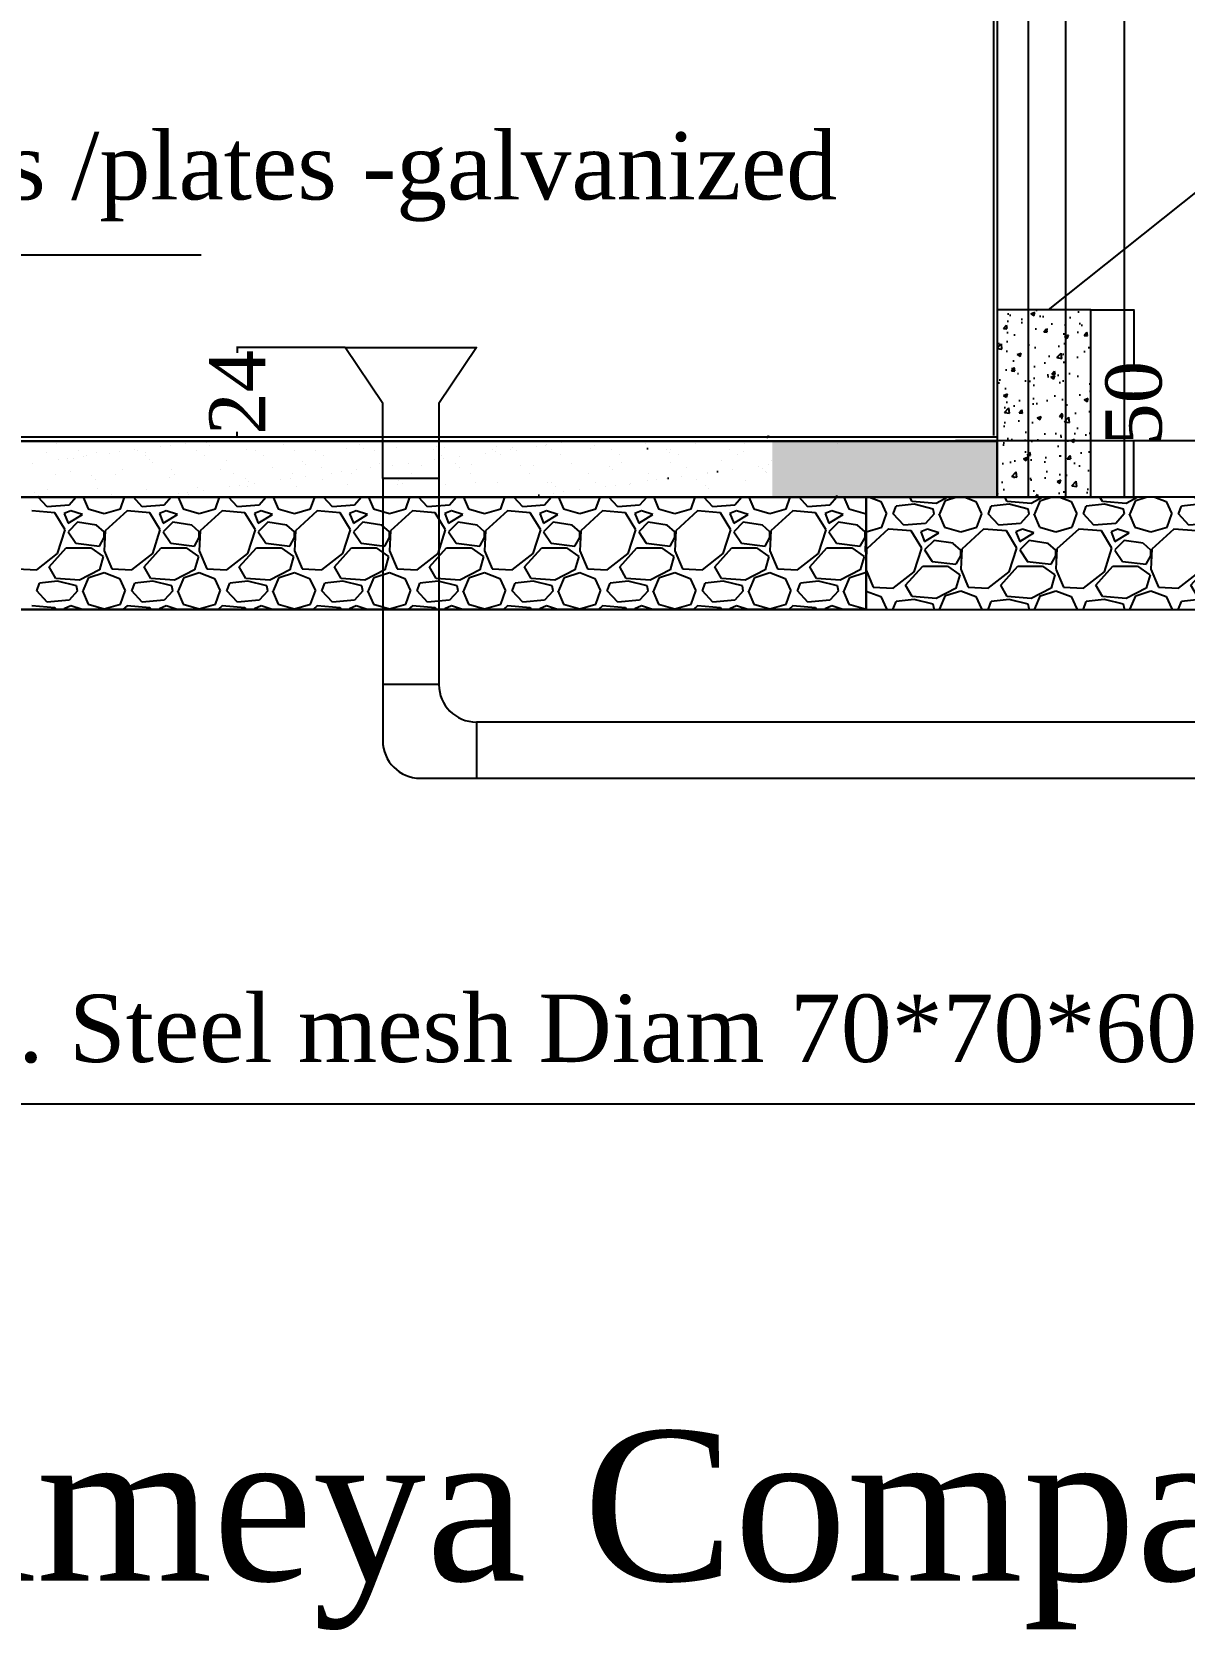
# Model space of a CAD drawing. Header units: centimetres. Extents: x 19229 to 51025, y 9487 to 24710.
# Drawn here: x 26411.1 to 26718.8, y 10526.5 to 10953.1 of the extents above; entities that cross this region are included whole.
import ezdxf

# ---------------------------------------------------------------- set-up
doc = ezdxf.new("R2010")
doc.units = ezdxf.units.CM
doc.layers.get('0').update_dxf_attribs({"linetype": 'CONTINUOUS'})
doc.layers.get('DEFPOINTS').update_dxf_attribs({"linetype": 'CONTINUOUS'})
doc.styles.add('style2', font='times.ttf', dxfattribs={"height": 15})
doc.styles.add('style3', font='times.ttf', dxfattribs={"height": 25})
doc.dimstyles.get("Standard").update_dxf_attribs({"dimtxt": 15, "dimasz": 0.18, "dimexe": 0.18, "dimexo": 0.0625, "dimgap": 0.09, "dimtad": 0, "dimdec": 0, "dimzin": 0, "dimdsep": 46, "dimtxsty": 'style2', "dimcen": 0.09, "dimadec": 0, "dimazin": 0, "dimtfac": 1, "dimtdec": 0, "dimtofl": 0, "dimtmove": 0, "dimatfit": 3, "dimfxl": 1, "dimtolj": 1, "dimtzin": 0, "dimarcsym": 0})
pattern_1 = [(37.5, (3570.38, 1228.156), (-1.60003, 48.941324), [0, -38.608, 0, -43.18, 0, -41.275]), (7.5, (3570.38, 1228.156), (44.95233, 71.68251), [0, -20.828, 0, -34.798, 0, -13.335]), (327.5, (3539.136, 1228.156), (79.09924, 0.14372), [0, -12.7, 0, -45.72, 0, -59.69]), (317.5, (3539.136, 1228.156), (76.35565, 22.29293), [0, -6.35, 0, -29.972, 0, -34.29])]

# ---------------------------------------------------------------- blocks, each defined once
blk = doc.blocks.new('*D44')
at = {"color": 0, "lineweight": -2, "transparency": 16777216}
for p, q in [((26657.77, 10844.09), (26767.18, 10844.09)), ((26767, 10829.09), (26767, 10843.91)), ((26767, 10836.5), (26790.21, 10843.46)), ((26790.21, 10843.46), (26790.21, 10843.64)), ((26733.92, 10828.91), (26767.18, 10828.91))]:
    blk.add_line(p, q, dxfattribs=at)
at = {"color": 0, "transparency": 16777216}
for points in [[(26766.97, 10843.91), (26767.03, 10843.91), (26767, 10844.09)], [(26766.97, 10829.09), (26767.03, 10829.09), (26767, 10828.91)]]:
    blk.add_solid(points, dxfattribs=at)
at = {"layer": 'DEFPOINTS', "color": 0, "transparency": 16777216}
for p in [(26657.71, 10844.09), (26767, 10844.09), (26733.86, 10828.91)]:
    blk.add_point(p, dxfattribs=at)
at = {"color": 0, "transparency": 16777216, "insert": (26790.21, 10852.77), "char_height": 15, "attachment_point": 5, "rotation": 90, "style": 'style2'}
blk.add_mtext('\\A1;15', dxfattribs=at)
blk = doc.blocks.new('*D45')
at = {"color": 0, "lineweight": -2, "transparency": 16777216}
for p, q in [((26494.71, 10868.91), (26465.74, 10868.91)), ((26465.92, 10868.73), (26465.92, 10867.45)), ((26494.71, 10844.91), (26465.74, 10844.91)), ((26465.92, 10845.09), (26465.92, 10846.36))]:
    blk.add_line(p, q, dxfattribs=at)
at = {"color": 0, "transparency": 16777216}
for points in [[(26465.89, 10868.73), (26465.95, 10868.73), (26465.92, 10868.91)], [(26465.89, 10845.09), (26465.95, 10845.09), (26465.92, 10844.91)]]:
    blk.add_solid(points, dxfattribs=at)
at = {"layer": 'DEFPOINTS', "color": 0, "transparency": 16777216}
for p in [(26494.77, 10868.91), (26465.92, 10844.91), (26494.77, 10844.91)]:
    blk.add_point(p, dxfattribs=at)
at = {"color": 0, "transparency": 16777216, "insert": (26465.92, 10856.91), "char_height": 15, "attachment_point": 5, "rotation": 90, "style": 'style2'}
blk.add_mtext('\\A1;24', dxfattribs=at)
blk = doc.blocks.new('*D46')
at = {"color": 0, "lineweight": -2, "ltscale": 20}
for p, q in [((26693.91, 10878.97), (26705.59, 10878.97)), ((26705.41, 10878.79), (26705.41, 10864.21)), ((26705.41, 10829.15), (26705.41, 10843.73)), ((26693.91, 10828.97), (26705.59, 10828.97))]:
    blk.add_line(p, q, dxfattribs=at)
at = {"color": 0, "ltscale": 20}
for points in [[(26705.38, 10878.79), (26705.44, 10878.79), (26705.41, 10878.97)], [(26705.38, 10829.15), (26705.44, 10829.15), (26705.41, 10828.97)]]:
    blk.add_solid(points, dxfattribs=at)
at = {"layer": 'DEFPOINTS', "color": 0, "ltscale": 20}
for p in [(26693.85, 10878.97), (26693.85, 10828.97), (26705.41, 10828.97)]:
    blk.add_point(p, dxfattribs=at)
at = {"color": 0, "ltscale": 20, "insert": (26705.41, 10853.97), "char_height": 15, "attachment_point": 5, "rotation": 90, "style": 'style2'}
blk.add_mtext('\\A1;50', dxfattribs=at)
blk = doc.blocks.new('*D55')
at = {"color": 0, "lineweight": -2, "ltscale": 20}
for p, q in [((26687.18, 11158.91), (26703.1, 11158.91)), ((26702.92, 11158.73), (26702.92, 11009.8)), ((26702.92, 10829.15), (26702.92, 10978.08)), ((26693.91, 10828.97), (26703.1, 10828.97))]:
    blk.add_line(p, q, dxfattribs=at)
at = {"color": 0, "ltscale": 20}
for points in [[(26702.89, 11158.73), (26702.95, 11158.73), (26702.92, 11158.91)], [(26702.89, 10829.15), (26702.95, 10829.15), (26702.92, 10828.97)]]:
    blk.add_solid(points, dxfattribs=at)
at = {"layer": 'DEFPOINTS', "color": 0, "ltscale": 20}
for p in [(26687.11, 11158.91), (26702.92, 11158.91), (26693.85, 10828.97)]:
    blk.add_point(p, dxfattribs=at)
at = {"color": 0, "ltscale": 20, "insert": (26702.92, 10993.94), "char_height": 15, "attachment_point": 5, "rotation": 90, "style": 'style2'}
blk.add_mtext('\\A1;330', dxfattribs=at)

msp = doc.modelspace()

# ---------------------------------------------------------------- hatches: boundary and pattern name
at = {"ltscale": 500}
h = msp.add_hatch(dxfattribs=at)
h.set_pattern_fill('CONCRETE_C', scale=1.5, pattern_type=2)
h.set_pattern_definition([(50, (5353.612, 994.315), (10.7589027, -0.941282), [1.125, -12.375]), (355, (5353.612, 994.315), (-2.08127, 11.282882), [0.9, -9.9]), (100.4514, (5354.509, 994.237), (8.6776407, 10.341593), [0.956103, -10.5171317]), (46.1842, (5353.612, 997.315), (16.008616, -2.482785), [1.6875, -18.5625]), (96.6356, (5354.946, 997.108), (14.019941, 14.611768), [1.434154, -15.775695]), (351.1842, (5353.612, 997.315), (14.019929, 14.611779), [1.35, -14.85]), (21, (5355.112, 996.565), (8.9536058, -6.0392834), [1.125, -12.375]), (326, (5355.112, 996.565), (3.64973, 10.8772507), [0.9, -9.9]), (71.4514, (5355.858, 996.062), (12.6033394, 4.8379575), [0.956103, -10.5171317]), (37.5, (5353.612, 994.3153), (0.1823978, 4.9934078), [0, -9.78, 0, -10.05, 0, -9.9375]), (7.5, (5353.612, 994.315), (3.9460431, 5.9161757), [0, -5.73, 0, -9.555, 0, -3.7875]), (327.5, (5350.267, 994.3153), (8.00733654, -0.3383231), [0, -3.75, 0, -11.7, 0, -15.525]), (317.5, (5348.767, 994.315), (8.7477925, 1.5015747), [0, -4.875, 0, -7.77, 0, -11.025])])
h.paths.add_polyline_path([(26693.85, 10878.97), (26668.85, 10878.97), (26668.85, 10828.97), (26693.85, 10828.97)])
at = {"ltscale": 20}
h = msp.add_hatch(dxfattribs=at)
h.set_pattern_fill('AR-SAND', scale=0.2, style=0)
h.paths.add_polyline_path([(25668.83, 10828.97), (25728.83, 10828.97), (25728.83, 10843.91), (25668.83, 10843.91)])
h.paths.add_polyline_path([(26608.86, 10828.91), (26668.86, 10828.91), (26668.86, 10843.91), (26608.86, 10843.91)])
h = msp.add_hatch()
h.set_pattern_fill('AR-SAND')
h.set_pattern_definition(pattern_1)
h.paths.add_polyline_path([(26608.86, 10843.91), (26209.96, 10843.91), (26209.96, 10833.91), (26209.96, 10828.91), (26608.86, 10828.91)])
h = msp.add_hatch()
h.set_pattern_fill('AR-SAND')
h.set_pattern_definition(pattern_1)
h.paths.add_polyline_path([(26608.86, 10843.91), (26209.96, 10843.91), (26209.96, 10833.91), (26209.96, 10828.91), (26608.86, 10828.91)])
h = msp.add_hatch()
h.set_pattern_fill('GRAVEL')
h.set_pattern_definition([(228.0127875, (3588.6661, 105.5172), (-203.20000002, -228.59999999), [3.417214, -338.304836]), (184.969741, (3586.3801, 102.9772), (304.79999988, 25.400001447), [5.864047, -580.54049]), (132.510447, (3580.5381, 102.4692), (254.00000011, -279.3999999), [4.134815, -409.347228]), (267.273689, (3570.6321, 96.1192), (25.400000053, 508), [5.340045, -528.664374]), (292.833654, (3570.3781, 90.7852), (-127.00000001, 304.799999996), [5.236337, -518.398077]), (357.273689, (3572.4101, 85.9592), (-508, 25.400000053), [5.340045, -528.664374]), (37.6942405, (3577.7441, 85.7052), (-330.199999985, -254.00000002), [7.061937, -699.131153]), (72.2553284, (3583.3321, 90.0232), (177.800000048, 558.799999985), [6.667195, -660.052566]), (121.4295656, (3585.3641, 96.3732), (-203.20000003, 330.19999998), [5.35813, -530.455457]), (175.236358, (3582.57, 100.9452), (279.4, -25.40000004), [6.117133, -299.73937]), (222.3974378, (3576.4741, 101.4532), (-304.79999999, -279.40000001), [7.91078, -783.167725]), (138.814075, (3595.778, 95.8652), (-177.8, 152.40000001), [2.700045, -267.305658]), (171.4692344, (3593.7461, 97.6432), (330.20000001, -50.79999994), [5.13682, -508.54639]), (225, (3588.666, 98.405), (-4e-15, -25.4), [3.592093, -32.32893]), (203.19859, (3586.888, 101.4532), (127, 50.8), [1.934413, -191.506224]), (291.80141, (3585.11, 100.691), (-25.4, 76.2), [2.735656, -134.04753]), (30.963757, (3586.126, 98.151), (76.2, 50.8), [4.443197, -143.662982]), (161.56505, (3589.936, 100.437), (50.8, -25.4), [3.212871, -77.10898]), (16.3895403, (3570.3781, 100.6912), (254, 76.2), [4.50088, -445.588267]), (70.346176, (3574.6961, 101.9612), (-101.60000001, -279.4), [3.77599, -373.822157]), (293.19859, (3589.936, 105.5172), (-50.8, 127), [3.8688, -189.571836]), (343.6104597, (3591.4601, 101.9612), (-254.000000005, 76.19999998), [4.50088, -445.588267]), (339.443955, (3570.378, 84.9432), (-127, 50.8), [4.340352, -212.677343]), (294.7751406, (3574.4421, 83.4192), (-127.00000015, 279.39999993), [3.63672, -360.035934]), (66.80141, (3590.19, 80.1172), (50.8, 127), [3.8688, -189.571836]), (17.3540246, (3591.7141, 83.6732), (-330.19999999, -101.60000002), [4.257827, -421.52376]), (69.443955, (3577.744, 80.1172), (-50.8, -127), [2.170176, -214.84752]), (101.309932, (3588.666, 80.117), (-25.4, 101.6), [1.295146, -128.21995]), (165.963757, (3588.412, 81.387), (76.2, -25.4), [5.236337, -99.490546]), (186.009006, (3583.3321, 82.6572), (254, 25.40000001), [4.85267, -480.413649]), (303.690068, (3586.126, 95.865), (-25.4, 50.8), [3.66324, -87.917764]), (353.1572266, (3588.1581, 92.8172), (431.800000003, -50.799999977), [6.395568, -633.16009]), (60.945396, (3594.508, 92.0552), (-101.6, -177.8), [2.615082, -258.893923]), (90, (3595.778, 94.34), (-25.4, 25.4), [1.524, -23.876]), (120.256437, (3582.8241, 83.4192), (101.59999999, -177.80000001), [3.52867, -349.339408]), (48.0127875, (3581.0461, 86.4672), (203.20000002, 228.59999999), [6.83443, -334.887622]), (0, (3585.618, 91.547), (25.4, 25.4), [6.604, -18.796]), (325.3048465, (3592.2221, 91.5472), (254.0000001, -177.79999986), [4.016096, -397.593167]), (254.054604, (3595.524, 89.2612), (-25.4, -101.6), [3.69829, -181.2165]), (207.6459754, (3594.5081, 85.7052), (-482.600000018, -253.999999966), [6.02145, -596.124644]), (175.4260787, (3589.1741, 82.9112), (-330.2, 25.4), [6.370295, -630.658465])])
h.paths.add_polyline_path([(26733.86, 10828.91), (26633.86, 10828.91), (26633.86, 10798.91), (26733.86, 10798.91)])

# ---------------------------------------------------------------- linework, layer by layer
at = {"color": 7}
for p, q in [((26667.86, 11163.13), (26667.86, 10845.41)), ((26668.86, 11163.11), (26668.86, 10828.91)), ((26677.11, 11158.91), (26677.11, 10828.91)), ((26687.11, 11158.91), (26687.11, 10828.91)), ((26774.57, 10952.35), (26682.48, 10878.95)), ((26682.48, 10878.95), (26682.48, 10878.95)), ((26668.86, 10844.91), (26168.85, 10844.91)), ((26608.86, 10843.91), (26168.85, 10843.91)), ((26608.86, 10843.91), (26168.85, 10843.91)), ((26168.85, 10843.91), (26668.86, 10843.91)), ((26626.38, 10844.76), (26626.38, 10844.76)), ((26415.01, 10840.78), (26415.01, 10840.78)), ((26417.62, 10843.3), (26417.62, 10843.3)), ((26423.41, 10841.36), (26423.41, 10841.36)), ((26424.83, 10839.75), (26424.83, 10839.75)), ((26425.56, 10840), (26425.56, 10840)), ((26428.31, 10840.95), (26428.31, 10840.95)), ((26431.73, 10840.66), (26431.73, 10840.66)), ((26434.38, 10841.01), (26434.38, 10841.01)), ((26437.31, 10843.71), (26437.31, 10843.71)), ((26438.51, 10841.55), (26438.51, 10841.55)), ((26439.23, 10841.39), (26439.23, 10841.39)), ((26441.3, 10840.89), (26441.3, 10840.89)), ((26441.38, 10840.03), (26441.38, 10840.03)), ((26445.41, 10842.46), (26445.41, 10842.46)), ((26448.05, 10842.81), (26448.05, 10842.81)), ((26452.18, 10843.35), (26452.18, 10843.35)), ((26455.02, 10841.38), (26455.02, 10841.38)), ((26455.05, 10841.42), (26455.05, 10841.42)), ((26457.2, 10840.06), (26457.2, 10840.06)), ((26457.64, 10843.53), (26457.64, 10843.53)), ((26458.57, 10842.68), (26458.57, 10842.68)), ((26468.32, 10841.55), (26468.32, 10841.55)), ((26470.87, 10841.45), (26470.87, 10841.45)), ((26473.02, 10840.08), (26473.02, 10840.08)), ((26478.26, 10843.09), (26478.26, 10843.09)), ((26481.32, 10841.49), (26481.32, 10841.49)), ((26486.69, 10841.48), (26486.69, 10841.48)), ((26488.84, 10840.11), (26488.84, 10840.11)), ((26495.04, 10841.98), (26495.04, 10841.98)), ((26498.59, 10842.91), (26498.59, 10842.91)), ((26499.53, 10842.05), (26499.53, 10842.05)), ((26502.51, 10841.51), (26502.51, 10841.51)), ((26504.66, 10840.14), (26504.66, 10840.14)), ((26508.33, 10842.15), (26508.33, 10842.15)), ((26518.33, 10841.54), (26518.33, 10841.54)), ((26519.22, 10842.46), (26519.22, 10842.46)), ((26520.48, 10840.17), (26520.48, 10840.17)), ((26521.33, 10842.09), (26521.33, 10842.09)), ((26525.24, 10839.82), (26525.24, 10839.82)), ((26532.14, 10840.72), (26532.14, 10840.72)), ((26534.15, 10841.56), (26534.15, 10841.56)), ((26534.78, 10841.07), (26534.78, 10841.07)), ((26535.05, 10842.58), (26535.05, 10842.58)), ((26536.3, 10840.2), (26536.3, 10840.2)), ((26538.91, 10841.62), (26538.91, 10841.62)), ((26539.55, 10842.29), (26539.55, 10842.29)), ((26540.48, 10841.43), (26540.48, 10841.43)), ((26545.81, 10842.52), (26545.81, 10842.52)), ((26548.35, 10842.75), (26548.35, 10842.75)), ((26548.45, 10842.87), (26548.45, 10842.87)), ((26549.97, 10841.59), (26549.97, 10841.59)), ((26552.12, 10840.23), (26552.12, 10840.23)), ((26552.58, 10843.42), (26552.58, 10843.42)), ((26560.17, 10841.84), (26560.17, 10841.84)), ((26561.34, 10842.69), (26561.34, 10842.69)), ((26565.79, 10841.62), (26565.79, 10841.62)), ((26567.94, 10840.26), (26567.94, 10840.26)), ((26575.06, 10843.19), (26575.06, 10843.19)), ((26580.5, 10841.66), (26580.5, 10841.66)), ((26581.44, 10840.81), (26581.44, 10840.81)), ((26581.61, 10841.65), (26581.61, 10841.65)), ((26583.76, 10840.29), (26583.76, 10840.29)), ((26588.36, 10843.35), (26588.36, 10843.35)), ((26597.43, 10841.68), (26597.43, 10841.68)), ((26599.58, 10840.31), (26599.58, 10840.31)), ((26601.13, 10841.21), (26601.13, 10841.21)), ((26601.35, 10843.29), (26601.35, 10843.29)), ((26626.32, 10843.15), (26626.32, 10843.15)), ((26411.16, 10837.95), (26411.16, 10837.95)), ((26418.06, 10838.86), (26418.06, 10838.86)), ((26420.7, 10839.21), (26420.7, 10839.21)), ((26421.46, 10835.69), (26421.46, 10835.69)), ((26422.04, 10839.25), (26422.04, 10839.25)), ((26435.18, 10836.19), (26435.18, 10836.19)), ((26442.37, 10839.08), (26442.37, 10839.08)), ((26443.3, 10838.22), (26443.3, 10838.22)), ((26448.47, 10836.36), (26448.47, 10836.36)), ((26461.47, 10836.29), (26461.47, 10836.29)), ((26462.99, 10838.63), (26462.99, 10838.63)), ((26475.19, 10836.79), (26475.19, 10836.79)), ((26483.32, 10838.45), (26483.32, 10838.45)), ((26484.26, 10837.59), (26484.26, 10837.59)), ((26488.49, 10836.96), (26488.49, 10836.96)), ((26491.11, 10835.32), (26491.11, 10835.32)), ((26493.76, 10835.67), (26493.76, 10835.67)), ((26497.89, 10836.21), (26497.89, 10836.21)), ((26501.48, 10836.89), (26501.48, 10836.89)), ((26503.95, 10838), (26503.95, 10838)), ((26504.79, 10837.12), (26504.79, 10837.12)), ((26507.43, 10837.47), (26507.43, 10837.47)), ((26511.56, 10838.01), (26511.56, 10838.01)), ((26515.2, 10837.39), (26515.2, 10837.39)), ((26518.46, 10838.92), (26518.46, 10838.92)), ((26521.11, 10839.27), (26521.11, 10839.27)), ((26524.27, 10837.83), (26524.27, 10837.83)), ((26525.21, 10836.97), (26525.21, 10836.97)), ((26528.5, 10837.56), (26528.5, 10837.56)), ((26541.5, 10837.5), (26541.5, 10837.5)), ((26544.9, 10837.38), (26544.9, 10837.38)), ((26555.22, 10837.99), (26555.22, 10837.99)), ((26565.23, 10837.2), (26565.23, 10837.2)), ((26566.16, 10836.35), (26566.16, 10836.35)), ((26568.51, 10838.16), (26568.51, 10838.16)), ((26575.65, 10835.34), (26575.65, 10835.34)), ((26581.51, 10838.1), (26581.51, 10838.1)), ((26585.86, 10836.76), (26585.86, 10836.76)), ((26591.47, 10835.37), (26591.47, 10835.37)), ((26591.52, 10835.39), (26591.52, 10835.39)), ((26594.16, 10835.74), (26594.16, 10835.74)), ((26595.23, 10838.59), (26595.23, 10838.59)), ((26598.29, 10836.28), (26598.29, 10836.28)), ((26605.19, 10837.19), (26605.19, 10837.19)), ((26606.18, 10836.58), (26606.18, 10836.58)), ((26607.12, 10835.72), (26607.12, 10835.72)), ((26607.29, 10835.4), (26607.29, 10835.4)), ((26607.83, 10837.54), (26607.83, 10837.54)), ((26608.53, 10838.76), (26608.53, 10838.76)), ((26417.45, 10835.06), (26417.45, 10835.06)), ((26427.09, 10834.62), (26427.09, 10834.62)), ((26428.03, 10833.76), (26428.03, 10833.76)), ((26428.63, 10831.16), (26428.63, 10831.16)), ((26433.27, 10835.09), (26433.27, 10835.09)), ((26441.62, 10831.1), (26441.62, 10831.1)), ((26447.72, 10834.17), (26447.72, 10834.17)), ((26449.09, 10835.11), (26449.09, 10835.11)), ((26455.34, 10831.59), (26455.34, 10831.59)), ((26463.76, 10831.72), (26463.76, 10831.72)), ((26464.91, 10835.14), (26464.91, 10835.14)), ((26466.41, 10832.07), (26466.41, 10832.07)), ((26468.05, 10833.99), (26468.05, 10833.99)), ((26468.64, 10831.76), (26468.64, 10831.76)), ((26468.98, 10833.14), (26468.98, 10833.14)), ((26470.54, 10832.61), (26470.54, 10832.61)), ((26477.44, 10833.52), (26477.44, 10833.52)), ((26480.08, 10833.87), (26480.08, 10833.87)), ((26480.73, 10835.17), (26480.73, 10835.17)), ((26481.64, 10831.7), (26481.64, 10831.7)), ((26484.21, 10834.41), (26484.21, 10834.41)), ((26488.68, 10833.54), (26488.68, 10833.54)), ((26495.36, 10832.19), (26495.36, 10832.19)), ((26496.55, 10835.2), (26496.55, 10835.2)), ((26504.77, 10833.91), (26504.77, 10763.91)), ((26508.65, 10832.36), (26508.65, 10832.36)), ((26509, 10833.37), (26509, 10833.37)), ((26509.94, 10832.51), (26509.94, 10832.51)), ((26512.37, 10835.23), (26512.37, 10835.23)), ((26519.77, 10833.91), (26519.77, 10778.91)), ((26521.65, 10832.3), (26521.65, 10832.3)), ((26528.19, 10835.26), (26528.19, 10835.26)), ((26529.63, 10832.92), (26529.63, 10832.92)), ((26535.37, 10832.8), (26535.37, 10832.8)), ((26544.01, 10835.29), (26544.01, 10835.29)), ((26548.67, 10832.97), (26548.67, 10832.97)), ((26549.96, 10832.75), (26549.96, 10832.75)), ((26550.89, 10831.89), (26550.89, 10831.89)), ((26559.83, 10835.32), (26559.83, 10835.32)), ((26561.66, 10832.9), (26561.66, 10832.9)), ((26564.17, 10831.79), (26564.17, 10831.79)), ((26566.81, 10832.14), (26566.81, 10832.14)), ((26570.58, 10832.3), (26570.58, 10832.3)), ((26570.94, 10832.68), (26570.94, 10832.68)), ((26575.38, 10833.4), (26575.38, 10833.4)), ((26577.84, 10833.59), (26577.84, 10833.59)), ((26580.49, 10833.94), (26580.49, 10833.94)), ((26584.62, 10834.48), (26584.62, 10834.48)), ((26588.68, 10833.57), (26588.68, 10833.57)), ((26590.91, 10832.12), (26590.91, 10832.12)), ((26591.85, 10831.26), (26591.85, 10831.26)), ((26601.67, 10833.5), (26601.67, 10833.5)), ((26633.86, 10828.91), (26168.85, 10828.91)), ((26608.86, 10828.91), (26168.85, 10828.91)), ((26168.85, 10828.91), (26608.86, 10828.91)), ((26411.82, 10830.16), (26411.82, 10830.16)), ((26412.76, 10829.3), (26412.76, 10829.3)), ((26415.14, 10826.31), (26412.76, 10828.91)), ((26420.98, 10826.82), (26415.14, 10826.31)), ((26415.33, 10830.99), (26415.33, 10830.99)), ((26422.86, 10828.91), (26420.98, 10826.82)), ((26424.73, 10828.91), (26426.06, 10825.8)), ((26432.45, 10829.71), (26432.45, 10829.71)), ((26434.7, 10825.8), (26435.81, 10828.91)), ((26440.54, 10826.31), (26438.16, 10828.91)), ((26446.38, 10826.82), (26440.54, 10826.31)), ((26443.19, 10829.01), (26443.19, 10829.01)), ((26448.26, 10828.91), (26446.38, 10826.82)), ((26450.09, 10829.92), (26450.09, 10829.92)), ((26450.13, 10828.91), (26451.46, 10825.8)), ((26452.73, 10830.27), (26452.73, 10830.27)), ((26452.78, 10829.53), (26452.78, 10829.53)), ((26456.86, 10830.81), (26456.86, 10830.81)), ((26460.1, 10825.8), (26461.21, 10828.91)), ((26465.94, 10826.31), (26463.56, 10828.91)), ((26471.78, 10826.82), (26465.94, 10826.31)), ((26473.66, 10828.91), (26471.78, 10826.82)), ((26473.4, 10829.09), (26473.4, 10829.09)), ((26475.53, 10828.91), (26476.86, 10825.8)), ((26485.5, 10825.8), (26486.61, 10828.91)), ((26491.34, 10826.31), (26488.96, 10828.91)), ((26497.18, 10826.82), (26491.34, 10826.31)), ((26493.73, 10828.91), (26493.73, 10828.91)), ((26499.06, 10828.91), (26497.18, 10826.82)), ((26500.93, 10828.91), (26502.26, 10825.8)), ((26510.9, 10825.8), (26512.01, 10828.91)), ((26516.74, 10826.31), (26514.36, 10828.91)), ((26522.58, 10826.82), (26516.74, 10826.31)), ((26524.46, 10828.91), (26522.58, 10826.82)), ((26526.33, 10828.91), (26527.66, 10825.8)), ((26536.3, 10825.8), (26537.41, 10828.91)), ((26542.14, 10826.31), (26539.76, 10828.91)), ((26547.98, 10826.82), (26542.14, 10826.31)), ((26543.59, 10829.08), (26543.59, 10829.08)), ((26549.86, 10828.91), (26547.98, 10826.82)), ((26550.49, 10829.99), (26550.49, 10829.99)), ((26551.73, 10828.91), (26553.06, 10825.8)), ((26553.14, 10830.34), (26553.14, 10830.34)), ((26557.27, 10830.88), (26557.27, 10830.88)), ((26561.7, 10825.8), (26562.81, 10828.91)), ((26567.54, 10826.31), (26565.16, 10828.91)), ((26573.38, 10826.82), (26567.54, 10826.31)), ((26575.26, 10828.91), (26573.38, 10826.82)), ((26577.13, 10828.91), (26578.46, 10825.8)), ((26585.72, 10828.93), (26585.72, 10828.93)), ((26587.1, 10825.8), (26588.21, 10828.91)), ((26592.94, 10826.31), (26590.56, 10828.91)), ((26598.78, 10826.82), (26592.94, 10826.31)), ((26600.66, 10828.91), (26598.78, 10826.82)), ((26601.54, 10828.96), (26601.54, 10828.96)), ((26602.53, 10828.91), (26603.86, 10825.8)), ((26608.85, 10828.97), (26608.85, 10828.97)), ((26612.5, 10825.8), (26613.61, 10828.91)), ((26613.23, 10828.94), (26613.23, 10828.94)), ((26618.34, 10826.31), (26615.96, 10828.91)), ((26624.18, 10826.82), (26618.34, 10826.31)), ((26626.06, 10828.91), (26624.18, 10826.82)), ((26625.75, 10828.91), (26626.14, 10829.36)), ((26626.18, 10828.91), (26626.09, 10829.36)), ((26627.93, 10828.91), (26629.26, 10825.8)), ((26633.86, 10828.91), (26633.86, 10798.91)), ((26417.17, 10824.78), (26411.07, 10825.29)), ((26419.96, 10820.21), (26417.17, 10824.78)), ((26421.49, 10825.29), (26419.71, 10824.53)), ((26419.71, 10824.53), (26420.73, 10821.99)), ((26420.73, 10821.99), (26424.54, 10824.28)), ((26424.54, 10824.28), (26421.49, 10825.29)), ((26426.06, 10825.8), (26430.38, 10824.53)), ((26430.38, 10824.53), (26434.7, 10825.8)), ((26436.47, 10825.29), (26430.63, 10819.96)), ((26442.57, 10824.78), (26436.47, 10825.29)), ((26445.36, 10820.21), (26442.57, 10824.78)), ((26446.89, 10825.29), (26445.11, 10824.53)), ((26445.11, 10824.53), (26446.13, 10821.99)), ((26446.13, 10821.99), (26449.94, 10824.28)), ((26449.94, 10824.28), (26446.89, 10825.29)), ((26451.46, 10825.8), (26455.78, 10824.53)), ((26455.78, 10824.53), (26460.1, 10825.8)), ((26461.87, 10825.29), (26456.03, 10819.96)), ((26467.97, 10824.78), (26461.87, 10825.29)), ((26470.76, 10820.21), (26467.97, 10824.78)), ((26472.29, 10825.29), (26470.51, 10824.53)), ((26470.51, 10824.53), (26471.53, 10821.99)), ((26471.53, 10821.99), (26475.34, 10824.28)), ((26475.34, 10824.28), (26472.29, 10825.29)), ((26476.86, 10825.8), (26481.18, 10824.53)), ((26481.18, 10824.53), (26485.5, 10825.8)), ((26487.27, 10825.29), (26481.43, 10819.96)), ((26493.37, 10824.78), (26487.27, 10825.29)), ((26496.16, 10820.21), (26493.37, 10824.78)), ((26497.69, 10825.29), (26495.91, 10824.53)), ((26495.91, 10824.53), (26496.93, 10821.99)), ((26496.93, 10821.99), (26500.74, 10824.28)), ((26500.74, 10824.28), (26497.69, 10825.29)), ((26502.26, 10825.8), (26506.58, 10824.53)), ((26506.58, 10824.53), (26510.9, 10825.8)), ((26512.67, 10825.29), (26506.83, 10819.96)), ((26518.77, 10824.78), (26512.67, 10825.29)), ((26521.56, 10820.21), (26518.77, 10824.78)), ((26523.09, 10825.29), (26521.31, 10824.53)), ((26521.31, 10824.53), (26522.33, 10821.99)), ((26522.33, 10821.99), (26526.14, 10824.28)), ((26526.14, 10824.28), (26523.09, 10825.29)), ((26527.66, 10825.8), (26531.98, 10824.53)), ((26531.98, 10824.53), (26536.3, 10825.8)), ((26538.07, 10825.29), (26532.23, 10819.96)), ((26544.17, 10824.78), (26538.07, 10825.29)), ((26546.96, 10820.21), (26544.17, 10824.78)), ((26548.49, 10825.29), (26546.71, 10824.53)), ((26546.71, 10824.53), (26547.73, 10821.99)), ((26547.73, 10821.99), (26551.54, 10824.28)), ((26551.54, 10824.28), (26548.49, 10825.29)), ((26553.06, 10825.8), (26557.38, 10824.53)), ((26557.38, 10824.53), (26561.7, 10825.8)), ((26563.47, 10825.29), (26557.63, 10819.96)), ((26569.57, 10824.78), (26563.47, 10825.29)), ((26572.36, 10820.21), (26569.57, 10824.78)), ((26573.89, 10825.29), (26572.11, 10824.53)), ((26572.11, 10824.53), (26573.13, 10821.99)), ((26573.13, 10821.99), (26576.94, 10824.28)), ((26576.94, 10824.28), (26573.89, 10825.29)), ((26578.46, 10825.8), (26582.78, 10824.53)), ((26582.78, 10824.53), (26587.1, 10825.8)), ((26588.87, 10825.29), (26583.03, 10819.96)), ((26594.97, 10824.78), (26588.87, 10825.29)), ((26597.76, 10820.21), (26594.97, 10824.78)), ((26599.29, 10825.29), (26597.51, 10824.53)), ((26597.51, 10824.53), (26598.53, 10821.99)), ((26598.53, 10821.99), (26602.34, 10824.28)), ((26602.34, 10824.28), (26599.29, 10825.29)), ((26603.86, 10825.8), (26608.18, 10824.53)), ((26608.18, 10824.53), (26612.5, 10825.8)), ((26614.27, 10825.29), (26608.43, 10819.96)), ((26620.37, 10824.78), (26614.27, 10825.29)), ((26623.16, 10820.21), (26620.37, 10824.78)), ((26624.69, 10825.29), (26622.91, 10824.53)), ((26622.91, 10824.53), (26623.93, 10821.99)), ((26623.93, 10821.99), (26627.74, 10824.28)), ((26627.74, 10824.28), (26624.69, 10825.29)), ((26629.26, 10825.8), (26633.58, 10824.53)), ((26633.58, 10824.53), (26633.86, 10824.61)), ((26417.93, 10813.86), (26419.96, 10820.21)), ((26423.27, 10822.24), (26420.73, 10819.7)), ((26420.73, 10819.7), (26422.76, 10816.66)), ((26428.35, 10821.48), (26423.27, 10822.24)), ((26430.38, 10819.7), (26428.35, 10821.48)), ((26430.63, 10819.96), (26430.38, 10814.62)), ((26430.38, 10818.18), (26430.38, 10819.7)), ((26443.33, 10813.86), (26445.36, 10820.21)), ((26448.67, 10822.24), (26446.13, 10819.7)), ((26446.13, 10819.7), (26448.16, 10816.66)), ((26453.75, 10821.48), (26448.67, 10822.24)), ((26455.78, 10819.7), (26453.75, 10821.48)), ((26456.03, 10819.96), (26455.78, 10814.62)), ((26455.78, 10818.18), (26455.78, 10819.7)), ((26468.73, 10813.86), (26470.76, 10820.21)), ((26474.07, 10822.24), (26471.53, 10819.7)), ((26471.53, 10819.7), (26473.56, 10816.66)), ((26479.15, 10821.48), (26474.07, 10822.24)), ((26481.18, 10819.7), (26479.15, 10821.48)), ((26481.43, 10819.96), (26481.18, 10814.62)), ((26481.18, 10818.18), (26481.18, 10819.7)), ((26494.13, 10813.86), (26496.16, 10820.21)), ((26499.47, 10822.24), (26496.93, 10819.7)), ((26496.93, 10819.7), (26498.96, 10816.66)), ((26504.55, 10821.48), (26499.47, 10822.24)), ((26506.58, 10819.7), (26504.55, 10821.48)), ((26506.83, 10819.96), (26506.58, 10814.62)), ((26506.58, 10818.18), (26506.58, 10819.7)), ((26519.53, 10813.86), (26521.56, 10820.21)), ((26524.87, 10822.24), (26522.33, 10819.7)), ((26522.33, 10819.7), (26524.36, 10816.66)), ((26529.95, 10821.48), (26524.87, 10822.24)), ((26531.98, 10819.7), (26529.95, 10821.48)), ((26532.23, 10819.96), (26531.98, 10814.62)), ((26531.98, 10818.18), (26531.98, 10819.7)), ((26544.93, 10813.86), (26546.96, 10820.21)), ((26550.27, 10822.24), (26547.73, 10819.7)), ((26547.73, 10819.7), (26549.76, 10816.66)), ((26555.35, 10821.48), (26550.27, 10822.24)), ((26557.38, 10819.7), (26555.35, 10821.48)), ((26557.63, 10819.96), (26557.38, 10814.62)), ((26557.38, 10818.18), (26557.38, 10819.7)), ((26570.33, 10813.86), (26572.36, 10820.21)), ((26575.67, 10822.24), (26573.13, 10819.7)), ((26573.13, 10819.7), (26575.16, 10816.66)), ((26580.75, 10821.48), (26575.67, 10822.24)), ((26582.78, 10819.7), (26580.75, 10821.48)), ((26583.03, 10819.96), (26582.78, 10814.62)), ((26582.78, 10818.18), (26582.78, 10819.7)), ((26595.73, 10813.86), (26597.76, 10820.21)), ((26601.07, 10822.24), (26598.53, 10819.7)), ((26598.53, 10819.7), (26600.56, 10816.66)), ((26606.15, 10821.48), (26601.07, 10822.24)), ((26608.18, 10819.7), (26606.15, 10821.48)), ((26608.43, 10819.96), (26608.18, 10814.62)), ((26608.18, 10818.18), (26608.18, 10819.7)), ((26621.13, 10813.86), (26623.16, 10820.21)), ((26626.47, 10822.24), (26623.93, 10819.7)), ((26623.93, 10819.7), (26625.96, 10816.66)), ((26631.55, 10821.48), (26626.47, 10822.24)), ((26633.58, 10819.7), (26631.55, 10821.48)), ((26633.83, 10819.96), (26633.58, 10814.62)), ((26633.58, 10818.18), (26633.58, 10819.7)), ((26633.86, 10819.98), (26633.83, 10819.96)), ((26415.65, 10810.31), (26420.22, 10815.39)), ((26420.22, 10815.39), (26426.82, 10815.39)), ((26422.76, 10816.66), (26429.11, 10815.89)), ((26426.82, 10815.39), (26430.12, 10813.1)), ((26429.11, 10815.89), (26430.38, 10818.18)), ((26430.38, 10814.62), (26432.41, 10809.8)), ((26441.05, 10810.31), (26445.62, 10815.39)), ((26445.62, 10815.39), (26452.22, 10815.39)), ((26448.16, 10816.66), (26454.51, 10815.89)), ((26452.22, 10815.39), (26455.52, 10813.1)), ((26454.51, 10815.89), (26455.78, 10818.18)), ((26455.78, 10814.62), (26457.81, 10809.8)), ((26466.45, 10810.31), (26471.02, 10815.39)), ((26471.02, 10815.39), (26477.62, 10815.39)), ((26473.56, 10816.66), (26479.91, 10815.89)), ((26477.62, 10815.39), (26480.92, 10813.1)), ((26479.91, 10815.89), (26481.18, 10818.18)), ((26481.18, 10814.62), (26483.21, 10809.8)), ((26491.85, 10810.31), (26496.42, 10815.39)), ((26496.42, 10815.39), (26503.02, 10815.39)), ((26498.96, 10816.66), (26505.31, 10815.89)), ((26503.02, 10815.39), (26506.32, 10813.1)), ((26505.31, 10815.89), (26506.58, 10818.18)), ((26506.58, 10814.62), (26508.61, 10809.8)), ((26517.25, 10810.31), (26521.82, 10815.39)), ((26521.82, 10815.39), (26528.42, 10815.39)), ((26524.36, 10816.66), (26530.71, 10815.89)), ((26528.42, 10815.39), (26531.72, 10813.1)), ((26530.71, 10815.89), (26531.98, 10818.18)), ((26531.98, 10814.62), (26534.01, 10809.8)), ((26542.65, 10810.31), (26547.22, 10815.39)), ((26547.22, 10815.39), (26553.82, 10815.39)), ((26549.76, 10816.66), (26556.11, 10815.89)), ((26553.82, 10815.39), (26557.12, 10813.1)), ((26556.11, 10815.89), (26557.38, 10818.18)), ((26557.38, 10814.62), (26559.41, 10809.8)), ((26568.05, 10810.31), (26572.62, 10815.39)), ((26572.62, 10815.39), (26579.22, 10815.39)), ((26575.16, 10816.66), (26581.51, 10815.89)), ((26579.22, 10815.39), (26582.52, 10813.1)), ((26581.51, 10815.89), (26582.78, 10818.18)), ((26582.78, 10814.62), (26584.81, 10809.8)), ((26593.45, 10810.31), (26598.02, 10815.39)), ((26598.02, 10815.39), (26604.62, 10815.39)), ((26600.56, 10816.66), (26606.91, 10815.89)), ((26604.62, 10815.39), (26607.92, 10813.1)), ((26606.91, 10815.89), (26608.18, 10818.18)), ((26608.18, 10814.62), (26610.21, 10809.8)), ((26618.85, 10810.31), (26623.42, 10815.39)), ((26623.42, 10815.39), (26630.02, 10815.39)), ((26625.96, 10816.66), (26632.31, 10815.89)), ((26630.02, 10815.39), (26633.32, 10813.1)), ((26632.31, 10815.89), (26633.58, 10818.18)), ((26633.58, 10814.62), (26633.86, 10813.96)), ((26407.01, 10809.8), (26412.34, 10809.54)), ((26412.34, 10809.54), (26417.93, 10813.86)), ((26417.42, 10807.26), (26415.65, 10810.31)), ((26430.12, 10813.1), (26429.11, 10809.54)), ((26432.41, 10809.8), (26437.74, 10809.54)), ((26437.74, 10809.54), (26443.33, 10813.86)), ((26442.82, 10807.26), (26441.05, 10810.31)), ((26455.52, 10813.1), (26454.51, 10809.54)), ((26457.81, 10809.8), (26463.14, 10809.54)), ((26463.14, 10809.54), (26468.73, 10813.86)), ((26468.22, 10807.26), (26466.45, 10810.31)), ((26480.92, 10813.1), (26479.91, 10809.54)), ((26483.21, 10809.8), (26488.54, 10809.54)), ((26488.54, 10809.54), (26494.13, 10813.86)), ((26493.62, 10807.26), (26491.85, 10810.31)), ((26506.32, 10813.1), (26505.31, 10809.54)), ((26508.61, 10809.8), (26513.94, 10809.54)), ((26513.94, 10809.54), (26519.53, 10813.86)), ((26519.02, 10807.26), (26517.25, 10810.31)), ((26531.72, 10813.1), (26530.71, 10809.54)), ((26534.01, 10809.8), (26539.34, 10809.54)), ((26539.34, 10809.54), (26544.93, 10813.86)), ((26544.42, 10807.26), (26542.65, 10810.31)), ((26557.12, 10813.1), (26556.11, 10809.54)), ((26559.41, 10809.8), (26564.74, 10809.54)), ((26564.74, 10809.54), (26570.33, 10813.86)), ((26569.82, 10807.26), (26568.05, 10810.31)), ((26582.52, 10813.1), (26581.51, 10809.54)), ((26584.81, 10809.8), (26590.14, 10809.54)), ((26590.14, 10809.54), (26595.73, 10813.86)), ((26595.22, 10807.26), (26593.45, 10810.31)), ((26607.92, 10813.1), (26606.91, 10809.54)), ((26610.21, 10809.8), (26615.54, 10809.54)), ((26615.54, 10809.54), (26621.13, 10813.86)), ((26620.62, 10807.26), (26618.85, 10810.31)), ((26633.32, 10813.1), (26632.31, 10809.54)), ((26412.34, 10803.96), (26413.11, 10805.99)), ((26417.93, 10806.5), (26413.11, 10805.99)), ((26423.77, 10806.75), (26417.42, 10807.26)), ((26423.01, 10805.23), (26417.93, 10806.5)), ((26429.11, 10809.54), (26423.77, 10806.75)), ((26424.79, 10803.96), (26426.31, 10807.51)), ((26426.31, 10807.51), (26430.38, 10808.78)), ((26430.38, 10808.78), (26434.44, 10807.26)), ((26434.44, 10807.26), (26435.97, 10803.96)), ((26437.74, 10803.96), (26438.51, 10805.99)), ((26443.33, 10806.5), (26438.51, 10805.99)), ((26449.17, 10806.75), (26442.82, 10807.26)), ((26448.41, 10805.23), (26443.33, 10806.5)), ((26454.51, 10809.54), (26449.17, 10806.75)), ((26450.19, 10803.96), (26451.71, 10807.51)), ((26451.71, 10807.51), (26455.78, 10808.78)), ((26455.78, 10808.78), (26459.84, 10807.26)), ((26459.84, 10807.26), (26461.37, 10803.96)), ((26463.14, 10803.96), (26463.91, 10805.99)), ((26468.73, 10806.5), (26463.91, 10805.99)), ((26474.57, 10806.75), (26468.22, 10807.26)), ((26473.81, 10805.23), (26468.73, 10806.5)), ((26479.91, 10809.54), (26474.57, 10806.75)), ((26475.59, 10803.96), (26477.11, 10807.51)), ((26477.11, 10807.51), (26481.18, 10808.78)), ((26481.18, 10808.78), (26485.24, 10807.26)), ((26485.24, 10807.26), (26486.77, 10803.96)), ((26488.54, 10803.96), (26489.31, 10805.99)), ((26494.13, 10806.5), (26489.31, 10805.99)), ((26499.97, 10806.75), (26493.62, 10807.26)), ((26499.21, 10805.23), (26494.13, 10806.5)), ((26505.31, 10809.54), (26499.97, 10806.75)), ((26500.99, 10803.96), (26502.51, 10807.51)), ((26502.51, 10807.51), (26506.58, 10808.78)), ((26506.58, 10808.78), (26510.64, 10807.26)), ((26510.64, 10807.26), (26512.17, 10803.96)), ((26513.94, 10803.96), (26514.71, 10805.99)), ((26519.53, 10806.5), (26514.71, 10805.99)), ((26525.37, 10806.75), (26519.02, 10807.26)), ((26524.61, 10805.23), (26519.53, 10806.5)), ((26530.71, 10809.54), (26525.37, 10806.75)), ((26526.39, 10803.96), (26527.91, 10807.51)), ((26527.91, 10807.51), (26531.98, 10808.78)), ((26531.98, 10808.78), (26536.04, 10807.26)), ((26536.04, 10807.26), (26537.57, 10803.96)), ((26539.34, 10803.96), (26540.11, 10805.99)), ((26544.93, 10806.5), (26540.11, 10805.99)), ((26550.77, 10806.75), (26544.42, 10807.26)), ((26550.01, 10805.23), (26544.93, 10806.5)), ((26556.11, 10809.54), (26550.77, 10806.75)), ((26551.79, 10803.96), (26553.31, 10807.51)), ((26553.31, 10807.51), (26557.38, 10808.78)), ((26557.38, 10808.78), (26561.44, 10807.26)), ((26561.44, 10807.26), (26562.97, 10803.96)), ((26564.74, 10803.96), (26565.51, 10805.99)), ((26570.33, 10806.5), (26565.51, 10805.99)), ((26576.17, 10806.75), (26569.82, 10807.26)), ((26575.41, 10805.23), (26570.33, 10806.5)), ((26581.51, 10809.54), (26576.17, 10806.75)), ((26577.19, 10803.96), (26578.71, 10807.51)), ((26578.71, 10807.51), (26582.78, 10808.78)), ((26582.78, 10808.78), (26586.84, 10807.26)), ((26586.84, 10807.26), (26588.37, 10803.96)), ((26590.14, 10803.96), (26590.91, 10805.99)), ((26595.73, 10806.5), (26590.91, 10805.99)), ((26601.57, 10806.75), (26595.22, 10807.26)), ((26600.81, 10805.23), (26595.73, 10806.5)), ((26606.91, 10809.54), (26601.57, 10806.75)), ((26602.59, 10803.96), (26604.11, 10807.51)), ((26604.11, 10807.51), (26608.18, 10808.78)), ((26608.18, 10808.78), (26612.24, 10807.26)), ((26612.24, 10807.26), (26613.77, 10803.96)), ((26615.54, 10803.96), (26616.31, 10805.99)), ((26621.13, 10806.5), (26616.31, 10805.99)), ((26626.97, 10806.75), (26620.62, 10807.26)), ((26626.21, 10805.23), (26621.13, 10806.5)), ((26632.31, 10809.54), (26626.97, 10806.75)), ((26627.99, 10803.96), (26629.51, 10807.51)), ((26629.51, 10807.51), (26633.58, 10808.78)), ((26633.58, 10808.78), (26633.86, 10808.68)), ((26415.14, 10800.91), (26412.34, 10803.96)), ((26420.98, 10801.42), (26415.14, 10800.91)), ((26423.27, 10803.96), (26420.98, 10801.42)), ((26423.27, 10803.96), (26423.01, 10805.23)), ((26424.54, 10803.96), (26426.06, 10800.4)), ((26434.7, 10800.4), (26435.97, 10803.96)), ((26440.54, 10800.91), (26437.74, 10803.96)), ((26446.38, 10801.42), (26440.54, 10800.91)), ((26448.67, 10803.96), (26446.38, 10801.42)), ((26448.67, 10803.96), (26448.41, 10805.23)), ((26449.94, 10803.96), (26451.46, 10800.4)), ((26460.1, 10800.4), (26461.37, 10803.96)), ((26465.94, 10800.91), (26463.14, 10803.96)), ((26471.78, 10801.42), (26465.94, 10800.91)), ((26474.07, 10803.96), (26471.78, 10801.42)), ((26474.07, 10803.96), (26473.81, 10805.23)), ((26475.34, 10803.96), (26476.86, 10800.4)), ((26485.5, 10800.4), (26486.77, 10803.96)), ((26491.34, 10800.91), (26488.54, 10803.96)), ((26497.18, 10801.42), (26491.34, 10800.91)), ((26499.47, 10803.96), (26497.18, 10801.42)), ((26499.47, 10803.96), (26499.21, 10805.23)), ((26500.74, 10803.96), (26502.26, 10800.4)), ((26510.9, 10800.4), (26512.17, 10803.96)), ((26516.74, 10800.91), (26513.94, 10803.96)), ((26522.58, 10801.42), (26516.74, 10800.91)), ((26524.87, 10803.96), (26522.58, 10801.42)), ((26524.87, 10803.96), (26524.61, 10805.23)), ((26526.14, 10803.96), (26527.66, 10800.4)), ((26536.3, 10800.4), (26537.57, 10803.96)), ((26542.14, 10800.91), (26539.34, 10803.96)), ((26547.98, 10801.42), (26542.14, 10800.91)), ((26550.27, 10803.96), (26547.98, 10801.42)), ((26550.27, 10803.96), (26550.01, 10805.23)), ((26551.54, 10803.96), (26553.06, 10800.4)), ((26561.7, 10800.4), (26562.97, 10803.96)), ((26567.54, 10800.91), (26564.74, 10803.96)), ((26573.38, 10801.42), (26567.54, 10800.91)), ((26575.67, 10803.96), (26573.38, 10801.42)), ((26575.67, 10803.96), (26575.41, 10805.23)), ((26576.94, 10803.96), (26578.46, 10800.4)), ((26587.1, 10800.4), (26588.37, 10803.96)), ((26592.94, 10800.91), (26590.14, 10803.96)), ((26598.78, 10801.42), (26592.94, 10800.91)), ((26601.07, 10803.96), (26598.78, 10801.42)), ((26601.07, 10803.96), (26600.81, 10805.23)), ((26602.34, 10803.96), (26603.86, 10800.4)), ((26612.5, 10800.4), (26613.77, 10803.96)), ((26618.34, 10800.91), (26615.54, 10803.96)), ((26624.18, 10801.42), (26618.34, 10800.91)), ((26626.47, 10803.96), (26624.18, 10801.42)), ((26626.47, 10803.96), (26626.21, 10805.23)), ((26627.74, 10803.96), (26629.26, 10800.4)), ((26633.86, 10798.91), (26218.85, 10798.91)), ((26417.17, 10799.38), (26411.07, 10799.89)), ((26417.46, 10798.91), (26417.17, 10799.38)), ((26421.49, 10799.89), (26419.71, 10799.13)), ((26419.71, 10799.13), (26419.8, 10798.91)), ((26424.45, 10798.91), (26421.49, 10799.89)), ((26426.06, 10800.4), (26430.38, 10799.13)), ((26430.38, 10799.13), (26434.7, 10800.4)), ((26436.47, 10799.89), (26435.39, 10798.91)), ((26442.57, 10799.38), (26436.47, 10799.89)), ((26442.86, 10798.91), (26442.57, 10799.38)), ((26446.89, 10799.89), (26445.11, 10799.13)), ((26445.11, 10799.13), (26445.2, 10798.91)), ((26449.85, 10798.91), (26446.89, 10799.89)), ((26451.46, 10800.4), (26455.78, 10799.13)), ((26455.78, 10799.13), (26460.1, 10800.4)), ((26461.87, 10799.89), (26460.79, 10798.91)), ((26467.97, 10799.38), (26461.87, 10799.89)), ((26468.26, 10798.91), (26467.97, 10799.38)), ((26472.29, 10799.89), (26470.51, 10799.13)), ((26470.51, 10799.13), (26470.6, 10798.91)), ((26475.25, 10798.91), (26472.29, 10799.89)), ((26476.86, 10800.4), (26481.18, 10799.13)), ((26481.18, 10799.13), (26485.5, 10800.4)), ((26487.27, 10799.89), (26486.19, 10798.91)), ((26493.37, 10799.38), (26487.27, 10799.89)), ((26493.66, 10798.91), (26493.37, 10799.38)), ((26497.69, 10799.89), (26495.91, 10799.13)), ((26495.91, 10799.13), (26496, 10798.91)), ((26500.65, 10798.91), (26497.69, 10799.89)), ((26502.26, 10800.4), (26506.58, 10799.13)), ((26506.58, 10799.13), (26510.9, 10800.4)), ((26512.67, 10799.89), (26511.59, 10798.91)), ((26518.77, 10799.38), (26512.67, 10799.89)), ((26519.06, 10798.91), (26518.77, 10799.38)), ((26523.09, 10799.89), (26521.31, 10799.13)), ((26521.31, 10799.13), (26521.4, 10798.91)), ((26526.05, 10798.91), (26523.09, 10799.89)), ((26527.66, 10800.4), (26531.98, 10799.13)), ((26531.98, 10799.13), (26536.3, 10800.4)), ((26538.07, 10799.89), (26536.99, 10798.91)), ((26544.17, 10799.38), (26538.07, 10799.89)), ((26544.46, 10798.91), (26544.17, 10799.38)), ((26548.49, 10799.89), (26546.71, 10799.13)), ((26546.71, 10799.13), (26546.8, 10798.91)), ((26551.45, 10798.91), (26548.49, 10799.89)), ((26553.06, 10800.4), (26557.38, 10799.13)), ((26557.38, 10799.13), (26561.7, 10800.4)), ((26563.47, 10799.89), (26562.39, 10798.91)), ((26569.57, 10799.38), (26563.47, 10799.89)), ((26569.86, 10798.91), (26569.57, 10799.38)), ((26573.89, 10799.89), (26572.11, 10799.13)), ((26572.11, 10799.13), (26572.2, 10798.91)), ((26576.85, 10798.91), (26573.89, 10799.89)), ((26578.46, 10800.4), (26582.78, 10799.13)), ((26582.78, 10799.13), (26587.1, 10800.4)), ((26588.87, 10799.89), (26587.79, 10798.91)), ((26594.97, 10799.38), (26588.87, 10799.89)), ((26595.26, 10798.91), (26594.97, 10799.38)), ((26599.29, 10799.89), (26597.51, 10799.13)), ((26597.51, 10799.13), (26597.6, 10798.91)), ((26602.25, 10798.91), (26599.29, 10799.89)), ((26603.86, 10800.4), (26608.18, 10799.13)), ((26608.18, 10799.13), (26612.5, 10800.4)), ((26614.27, 10799.89), (26613.19, 10798.91)), ((26620.37, 10799.38), (26614.27, 10799.89)), ((26620.66, 10798.91), (26620.37, 10799.38)), ((26624.69, 10799.89), (26622.91, 10799.13)), ((26622.91, 10799.13), (26623, 10798.91)), ((26627.65, 10798.91), (26624.69, 10799.89)), ((26629.26, 10800.4), (26633.58, 10799.13)), ((26633.58, 10799.13), (26633.86, 10799.21)), ((26519.77, 10778.91), (26504.77, 10778.91)), ((27004.95, 10768.91), (26529.77, 10768.91)), ((26529.77, 10768.91), (26529.77, 10753.91)), ((26514.77, 10753.91), (27004.95, 10753.91))]:
    msp.add_line(p, q, dxfattribs=at)
at = {"color": 7, "ltscale": 20}
for p, q in [((26218.25, 10893.66), (26456.3, 10893.66)), ((26668.86, 10843.91), (26608.86, 10843.91)), ((26668.86, 10828.91), (26668.86, 10843.91)), ((26608.86, 10828.91), (26668.86, 10828.91)), ((26151.37, 10666.95), (26812.92, 10666.95))]:
    msp.add_line(p, q, dxfattribs=at)
at = {"color": 7, "ltscale": 100}
msp.add_lwpolyline([(26668.85, 10828.97), (26693.85, 10828.97), (26693.85, 10878.97), (26668.85, 10878.97)], close=True, dxfattribs=at)
at = {"color": 7}
for points in [[(26504.77, 10833.91), (26504.77, 10853.91), (26494.77, 10868.91), (26529.77, 10868.91), (26519.77, 10853.91), (26519.77, 10833.91)], [(26633.86, 10798.91), (26733.86, 10798.91), (26733.86, 10828.91), (26633.86, 10828.91)]]:
    msp.add_lwpolyline(points, close=True, dxfattribs=at)
msp.add_lwpolyline([(26238.85, 10798.91), (26633.86, 10798.91), (26633.86, 10828.91), (26168.85, 10828.91)], dxfattribs=at)
for centre, radius, start, end in [((26607.36, 10845.41), 0.5, 270, 0), ((26529.77, 10778.91), 10, 180, 270), ((26514.77, 10763.91), 10, 180, 270)]:
    msp.add_arc(centre, radius, start, end, dxfattribs=at)

# ---------------------------------------------------------------- texts
at = {"color": 7, "style": 'style3'}
for s, height, p in [('Bolted 6" flanges /plates -galvanized ', 18, (26225.46, 10908.4)), ('Concrete Support Min. Steel mesh Diam 70*70*60cm', 18, (26164.24, 10678.15)), ('250 m3 Steel Tank  Profile (Al-Islameya Company)', 40, (25556.59, 10539.71))]:
    msp.add_text(s, height=height, dxfattribs=at).set_placement(p)

# ---------------------------------------------------------------- dimensions: what is measured, and where the dimension line sits
at = {"color": 7, "ltscale": 20}
for base, p1, p2, picture, middle in [((26702.92, 11158.91), (26693.85, 10828.97), (26687.11, 11158.91), '*D55', (26702.92, 10993.94)), ((26705.41, 10828.97), (26693.85, 10878.97), (26693.85, 10828.97), '*D46', (26705.41, 10853.97))]:
    dim = msp.add_linear_dim(base=base, p1=p1, p2=p2, angle=90, dimstyle='Standard', dxfattribs=at)
    dim.commit()
    dim.dimension.update_dxf_attribs({"geometry": picture, "text_midpoint": middle})
at = {"color": 7}
dim = msp.add_linear_dim(base=(26465.92, 10844.91), p1=(26494.77, 10868.91), p2=(26494.77, 10844.91), angle=90, dimstyle='Standard', dxfattribs=at)
dim.commit()
dim.dimension.update_dxf_attribs({"geometry": '*D45', "text_midpoint": (26465.92, 10856.91)})
dim = msp.add_linear_dim(base=(26767, 10844.09), p1=(26733.86, 10828.91), p2=(26657.71, 10844.09), angle=90, dimstyle='Standard', override={"dimtmove": 1}, dxfattribs=at)
dim.commit()
dim.dimension.update_dxf_attribs({"geometry": '*D44', "text_midpoint": (26790.21, 10843.73)})

doc.saveas('drawing.dxf')
